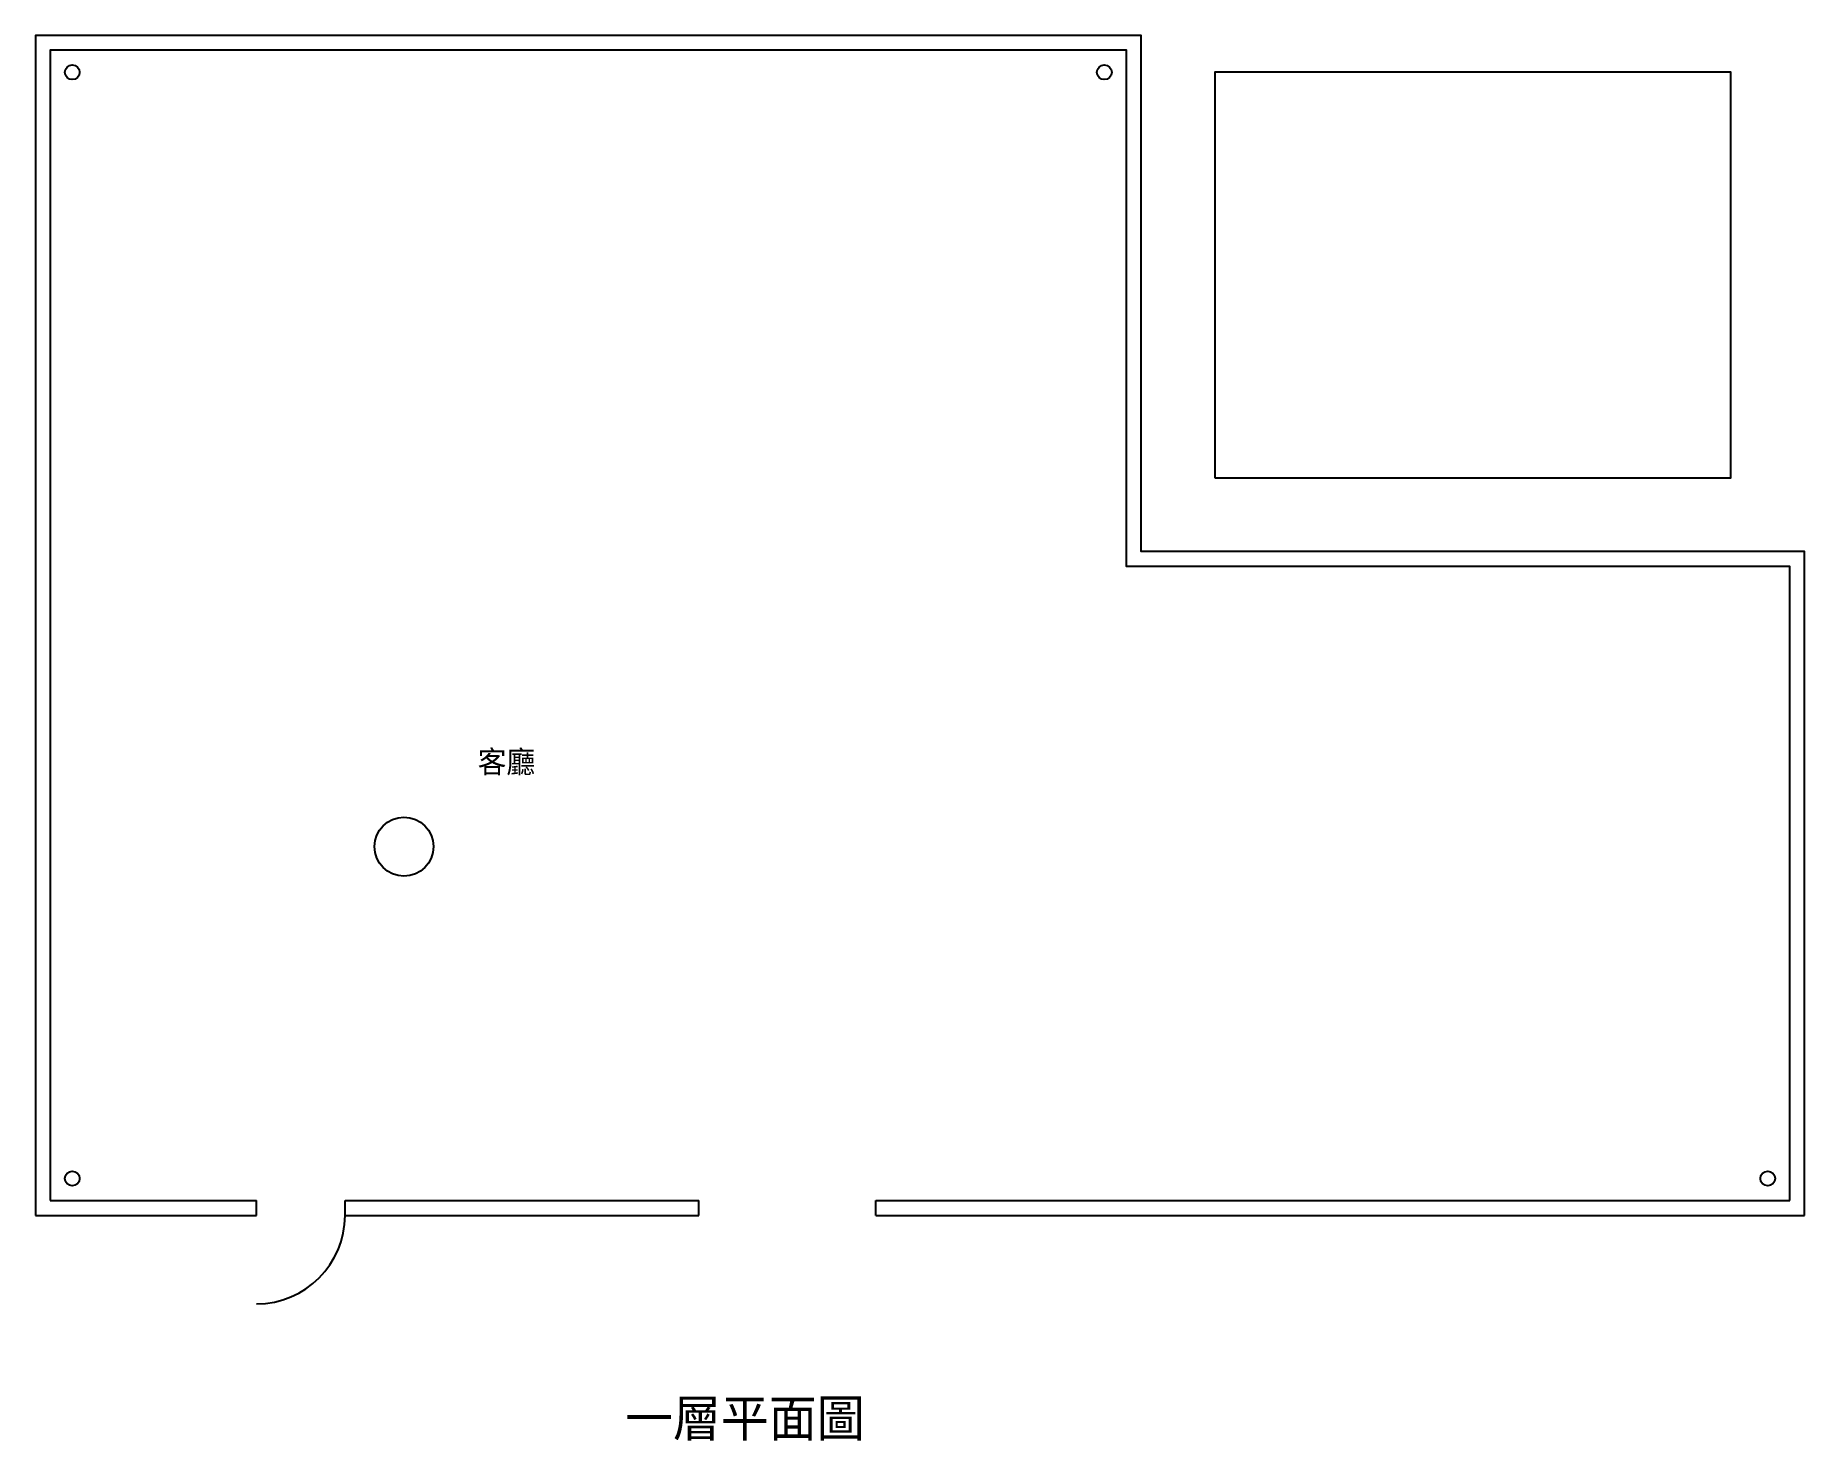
# Model space of a CAD drawing. Header units: millimetres. Extents: x 0 to 24000, y -3055 to 16000.
import ezdxf

# ---------------------------------------------------------------- set-up
doc = ezdxf.new("R2010")
doc.units = ezdxf.units.MM
for name, color, linetype in [('A-DOOR', 7, 'Continuous'), ('A-FURN', 7, 'Continuous'), ('A-TEXT', 7, 'Continuous'), ('A-WALL', 7, 'Continuous'), ('L-OPEN', 7, 'Continuous'), ('P-RDRN', 7, 'Continuous')]:
    doc.layers.add(name, color=color, linetype=linetype)

# ---------------------------------------------------------------- blocks, each defined once
blk = doc.blocks.new('RD-100')
blk.add_circle((0, 0), 100)

msp = doc.modelspace()

# ---------------------------------------------------------------- linework, layer by layer
at = {"layer": 'A-DOOR'}
msp.add_arc((3000, 0), 1200, 270, 360, dxfattribs=at)
at = {"layer": 'A-FURN'}
msp.add_circle((5000, 5000), 400, dxfattribs=at)
at = {"layer": 'A-WALL'}
for p, q in [((0, 0), (3000, 0)), ((200, 200), (3000, 200)), ((3000, 0), (3000, 200)), ((4200, 200), (9000, 200)), ((4200, 0), (4200, 200)), ((4200, 0), (9000, 0)), ((9000, 0), (9000, 200)), ((11400, 200), (23800, 200)), ((11400, 0), (11400, 200)), ((11400, 0), (24000, 0))]:
    msp.add_line(p, q, dxfattribs=at)
for points in [[(24000, 0), (24000, 9000), (15000, 9000), (15000, 16000), (0, 16000), (0, 0)], [(23800, 200), (23800, 8800), (14800, 8800), (14800, 15800), (200, 15800), (200, 200)]]:
    msp.add_lwpolyline(points, dxfattribs=at)
at = {"layer": 'L-OPEN'}
msp.add_lwpolyline([(16000, 10000), (23000, 10000), (23000, 15500), (16000, 15500)], close=True, dxfattribs=at)

# ---------------------------------------------------------------- block references
at = {"layer": 'P-RDRN'}
for p in [(500, 15500), (14500, 15500), (500, 500), (23500, 500)]:
    msp.add_blockref('RD-100', p, dxfattribs=at)

# ---------------------------------------------------------------- texts
at = {"layer": 'A-TEXT'}
for s, height, p in [('客廳', 300, (6000, 6000)), ('一層平面圖', 500, (8000, -3000))]:
    msp.add_text(s, height=height, dxfattribs=at).set_placement(p)

doc.saveas('drawing.dxf')
